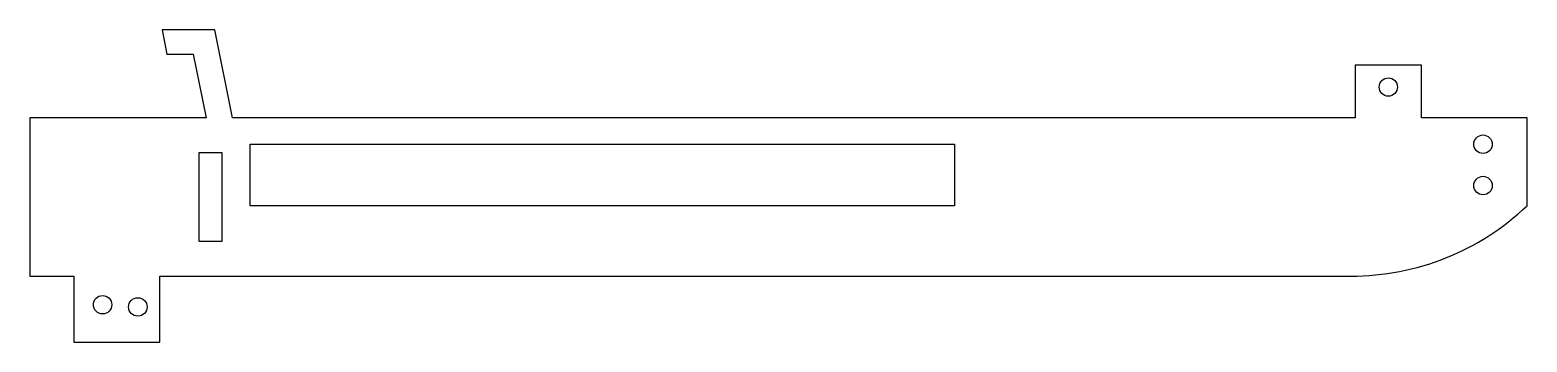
# Model space of a CAD drawing. Header units: millimetres. Extents: x 0 to 340, y -15 to 56.
import ezdxf

# ---------------------------------------------------------------- set-up
doc = ezdxf.new("R2010")
doc.units = ezdxf.units.MM

msp = doc.modelspace()

# ---------------------------------------------------------------- linework, layer by layer
msp.add_lwpolyline([(0, 36), (0, 0), (10, 0), (10, -15), (29.5, -15), (29.5, 0), (300, 0, 0.192582), (340, 16), (340, 36), (316, 36), (316, 48), (301, 48), (301, 36), (46, 36), (42, 56), (30, 56), (31.1, 50.5), (37.1, 50.5), (40, 36)], format="xyb", close=True)
for points in [[(43.6, 7.9), (38.4, 7.9), (38.4, 28.1), (43.6, 28.1)], [(50, 16), (50, 30), (210, 30), (210, 16)]]:
    msp.add_lwpolyline(points, close=True)
for centre, radius in [((308.5, 43), 2.08), ((330, 30), 2.1), ((330, 20.6), 2.1), ((16.5, -6.5), 2.1), ((24.5, -7), 2.1)]:
    msp.add_circle(centre, radius)

doc.saveas('drawing.dxf')
